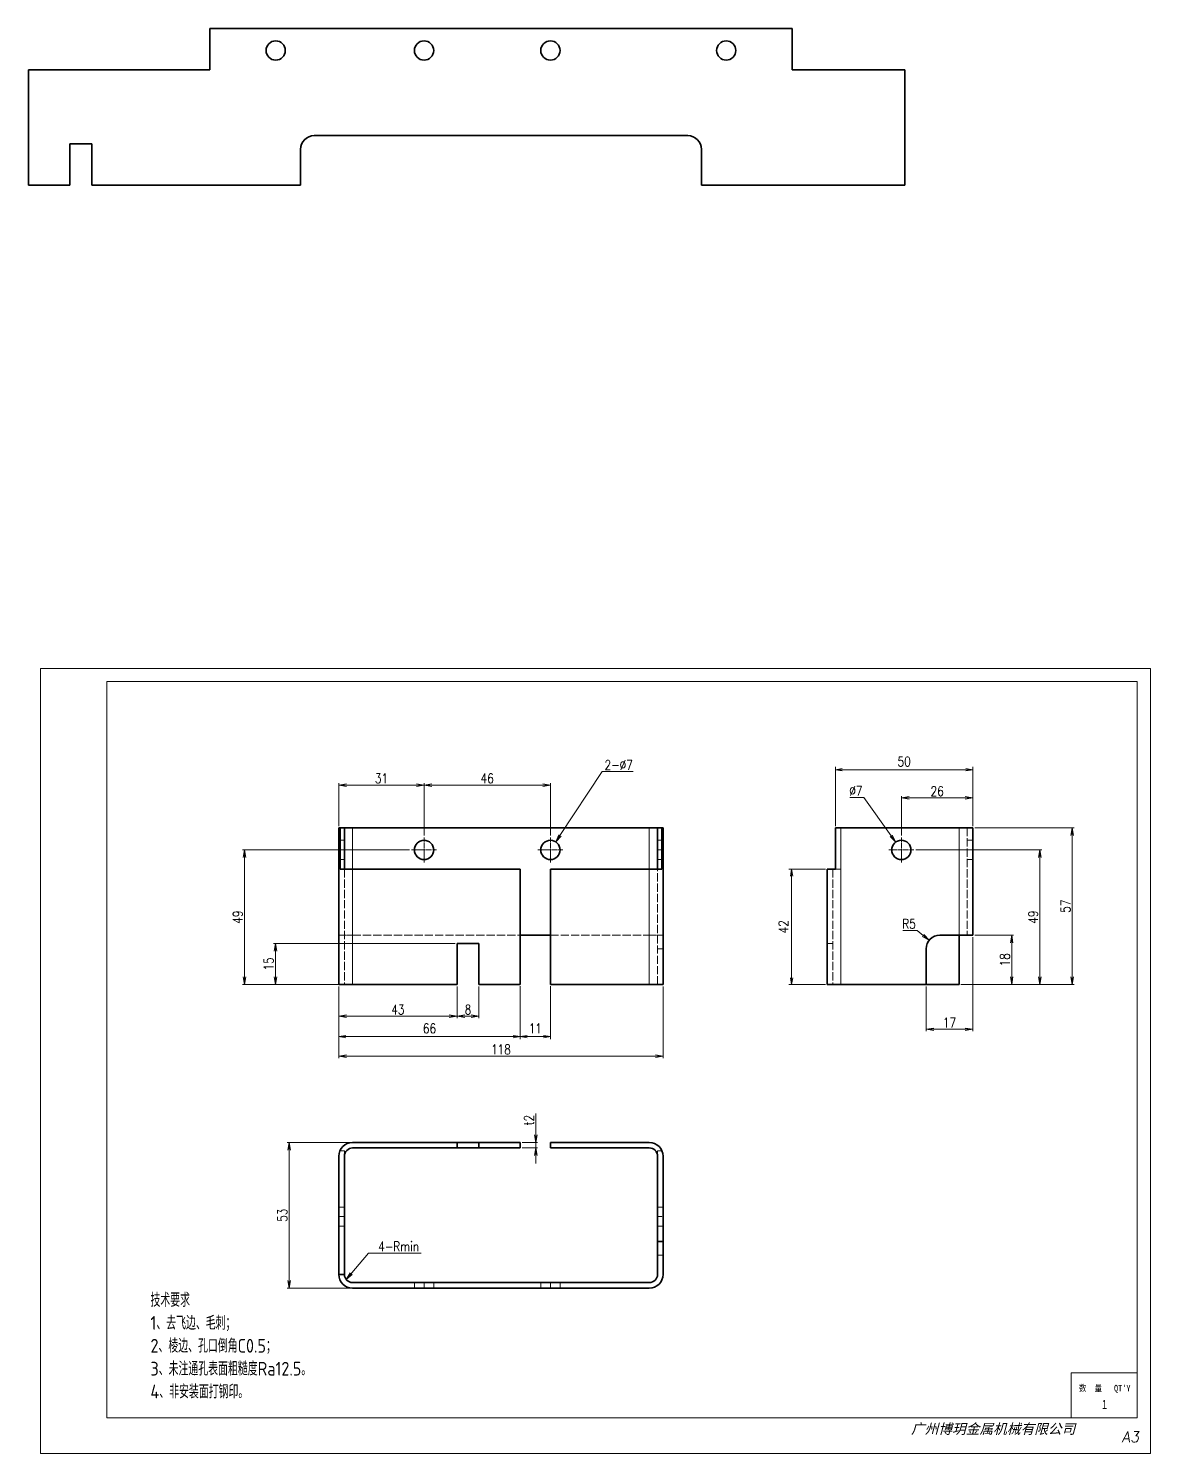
# Model space of a CAD drawing. Header units: millimetres. Extents: x 947 to 8432, y 980 to 2342.
# Drawn here: x 4196 to 4604, y 1550 to 2069 of the extents above; entities that cross this region are included whole.
import ezdxf
from ezdxf.enums import TextEntityAlignment as Align

# ---------------------------------------------------------------- set-up
doc = ezdxf.new("R2010")
doc.units = ezdxf.units.MM
doc.linetypes.add('AM_ISO02W050x2', pattern=[3.75, 3, -0.75])
doc.linetypes.add('AM_ISO08W050x2', pattern=[9, 6, -0.75, 1.5, -0.75])
doc.layers.add('DIM', color=3, linetype='Continuous')
for name, color, linetype, lineweight in [('DRAWING', 7, 'Continuous', 35), ('中心线', 2, 'AM_ISO08W050x2', 18), ('图框BY', 7, 'Continuous', 0), ('标注线', 3, 'Continuous', 18), ('粗实线', 7, 'Continuous', 35), ('虚线', 1, 'AM_ISO02W050x2', 18)]:
    doc.layers.add(name, color=color, linetype=linetype, lineweight=lineweight)
doc.styles.add('DIM', font='romans.shx', dxfattribs={"width": 0.8, "bigfont": 'bigfont.shx'})
doc.styles.add('STYLE1', font='')
doc.styles.add('国标', font='simfang.ttf', dxfattribs={"width": 0.8})
doc.styles.add('机械长仿宋', font='gbenor.shx', dxfattribs={"height": 1, "bigfont": 'gbcbig.shx'})
doc.styles.add('标题字', font='romand.shx', dxfattribs={"oblique": 10, "bigfont": 'bigfont.shx'})
doc.styles.get('STYLE1').set_extended_font_data('SimSun')
doc.dimstyles.new('XR 1-1', dxfattribs={"dimtxt": 3.5, "dimasz": 2.5, "dimexe": 1, "dimexo": 0.625, "dimgap": 1.2, "dimtad": 1, "dimtoh": 1, "dimdsep": 46, "dimtxsty": 'DIM', "dimblk": 'OPEN', "dimcen": 0, "dimclrd": 8, "dimclre": 8, "dimclrt": 2, "dimazin": 2, "dimtfac": 0.5, "dimtmove": 0, "dimatfit": 3, "dimldrblk": 'OPEN', "dimfxl": 1, "dimtolj": 2, "dimlwd": 18, "dimlwe": 18, "dimarcsym": 0})
doc.dimstyles.new('XR 1-1$0', dxfattribs={"dimtxt": 3.5, "dimasz": 2.5, "dimexe": 1, "dimexo": 0.625, "dimgap": 1.2, "dimtad": 1, "dimzin": 9, "dimdsep": 46, "dimtxsty": 'DIM', "dimblk": 'OPEN', "dimcen": 0, "dimclrd": 8, "dimclre": 8, "dimclrt": 2, "dimazin": 2, "dimtfac": 0.5, "dimtmove": 0, "dimatfit": 3, "dimldrblk": 'OPEN', "dimfxl": 1, "dimtolj": 2, "dimlwd": 18, "dimlwe": 18, "dimarcsym": 0})
doc.dimstyles.new('XR 1-1$3', dxfattribs={"dimtxt": 3.5, "dimasz": 2.5, "dimexe": 1, "dimexo": 0.625, "dimgap": 1.2, "dimtad": 1, "dimtoh": 1, "dimdsep": 46, "dimtxsty": 'DIM', "dimblk": 'OPEN', "dimcen": 0, "dimclrd": 8, "dimclre": 8, "dimclrt": 2, "dimazin": 2, "dimtfac": 0.5, "dimtofl": 0, "dimtmove": 0, "dimatfit": 3, "dimldrblk": 'OPEN', "dimfxl": 1, "dimtolj": 2, "dimlwd": 18, "dimlwe": 18, "dimarcsym": 0})
doc.dimstyles.new('XR 1-1$4', dxfattribs={"dimtxt": 3.5, "dimasz": 2.5, "dimexe": 1, "dimexo": 0.625, "dimgap": 1.2, "dimtad": 1, "dimtoh": 1, "dimdsep": 46, "dimtxsty": 'DIM', "dimblk": 'OPEN', "dimcen": 0, "dimclrd": 8, "dimclre": 8, "dimclrt": 2, "dimazin": 2, "dimtfac": 0.5, "dimtofl": 0, "dimtmove": 0, "dimatfit": 3, "dimldrblk": 'OPEN', "dimfxl": 1, "dimtolj": 2, "dimlwd": 18, "dimlwe": 18, "dimarcsym": 0})

# ---------------------------------------------------------------- blocks, each defined once
blk = doc.blocks.new('_Open')
at = {"color": 0, "linetype": 'ByBlock', "lineweight": -2}
for p, q in [((-1, 0.17), (0, 0)), ((-1, -0.17), (0, 0)), ((0, 0), (-1, 0))]:
    blk.add_line(p, q, dxfattribs=at)
blk = doc.blocks.new('*D218')
at = {"layer": 'DIM', "color": 8, "lineweight": 18, "transparency": 16777216}
for p, q in [((4540.06, 1738.67), (4554.21, 1738.67)), ((4553.51, 1723.47), (4553.51, 1735.87)), ((4535.06, 1720.67), (4554.21, 1720.67))]:
    blk.add_line(p, q, dxfattribs=at)
at = {"layer": 'DIM', "color": 8, "lineweight": 18, "transparency": 16777216, "xscale": 2.8, "yscale": 2.8, "zscale": 2.8}
for p, rotation in [((4553.51, 1738.67), 90), ((4553.51, 1720.67), 270)]:
    blk.add_blockref('_Open', p, dxfattribs=dict(at, rotation=rotation))
at = {"layer": 'DIM', "color": 2, "transparency": 16777216, "insert": (4551.06, 1729.67), "char_height": 3.5, "attachment_point": 5, "rotation": 90, "style": 'DIM'}
blk.add_mtext('\\A2;18', dxfattribs=at)
blk = doc.blocks.new('*D219')
at = {"layer": 'DIM', "color": 8, "lineweight": 18, "transparency": 16777216}
for p, q in [((4540.06, 1777.67), (4576.28, 1777.67)), ((4575.58, 1723.47), (4575.58, 1774.87)), ((4535.06, 1720.67), (4576.28, 1720.67))]:
    blk.add_line(p, q, dxfattribs=at)
at = {"layer": 'DIM', "color": 8, "lineweight": 18, "transparency": 16777216, "xscale": 2.8, "yscale": 2.8, "zscale": 2.8}
for p, rotation in [((4575.58, 1777.67), 90), ((4575.58, 1720.67), 270)]:
    blk.add_blockref('_Open', p, dxfattribs=dict(at, rotation=rotation))
at = {"layer": 'DIM', "color": 2, "transparency": 16777216, "insert": (4573.13, 1749.17), "char_height": 3.5, "attachment_point": 5, "rotation": 90, "style": 'DIM'}
blk.add_mtext('\\A2;57', dxfattribs=at)
blk = doc.blocks.new('*D220')
at = {"layer": 'DIM', "color": 8, "lineweight": 18, "transparency": 16777216}
for p, q in [((4518.61, 1769.67), (4564.48, 1769.67)), ((4563.78, 1766.87), (4563.78, 1723.47)), ((4554.91, 1720.67), (4564.48, 1720.67))]:
    blk.add_line(p, q, dxfattribs=at)
at = {"layer": 'DIM', "color": 8, "lineweight": 18, "transparency": 16777216, "xscale": 2.8, "yscale": 2.8, "zscale": 2.8}
for p, rotation in [((4563.78, 1769.67), 90), ((4563.78, 1720.67), 270)]:
    blk.add_blockref('_Open', p, dxfattribs=dict(at, rotation=rotation))
at = {"layer": 'DIM', "color": 2, "transparency": 16777216, "insert": (4561.33, 1745.17), "char_height": 3.5, "attachment_point": 5, "rotation": 90, "style": 'DIM'}
blk.add_mtext('\\A2;49', dxfattribs=at)
blk = doc.blocks.new('*D221')
at = {"layer": 'DIM', "color": 8, "lineweight": 18, "transparency": 16777216}
for p, q in [((4513.36, 1774.92), (4513.36, 1789.29)), ((4539.36, 1778.37), (4539.36, 1789.29)), ((4516.16, 1788.59), (4536.56, 1788.59))]:
    blk.add_line(p, q, dxfattribs=at)
at = {"layer": 'DIM', "color": 8, "lineweight": 18, "transparency": 16777216, "xscale": 2.8, "yscale": 2.8, "zscale": 2.8, "rotation": 180}
blk.add_blockref('_Open', (4513.36, 1788.59), dxfattribs=at)
at = {"layer": 'DIM', "color": 8, "lineweight": 18, "transparency": 16777216, "xscale": 2.8, "yscale": 2.8, "zscale": 2.8}
blk.add_blockref('_Open', (4539.36, 1788.59), dxfattribs=at)
at = {"layer": 'DIM', "color": 2, "transparency": 16777216, "insert": (4526.36, 1791.04), "char_height": 3.5, "attachment_point": 5, "style": 'DIM'}
blk.add_mtext('\\A2;26', dxfattribs=at)
blk = doc.blocks.new('*D222')
at = {"layer": 'DIM', "color": 8, "lineweight": 18, "transparency": 16777216}
for p, q in [((4494.58, 1788.72), (4499.68, 1788.72)), ((4499.68, 1788.72), (4509.68, 1774.78))]:
    blk.add_line(p, q, dxfattribs=at)
at = {"layer": 'DIM', "color": 8, "lineweight": 18, "transparency": 16777216, "xscale": 2.8, "yscale": 2.8, "zscale": 2.8, "rotation": 305.671748823386}
blk.add_blockref('_Open', (4511.31, 1772.51), dxfattribs=at)
at = {"layer": 'DIM', "color": 2, "transparency": 16777216, "insert": (4496.78, 1791.17), "char_height": 3.5, "attachment_point": 5, "style": 'DIM'}
blk.add_mtext('\\A2;∅7', dxfattribs=at)
blk = doc.blocks.new('*D223')
at = {"layer": 'DIM', "color": 8, "lineweight": 18, "transparency": 16777216}
for p, q in [((4539.36, 1737.97), (4539.36, 1703.68)), ((4522.36, 1719.97), (4522.36, 1703.68)), ((4536.56, 1704.38), (4525.16, 1704.38))]:
    blk.add_line(p, q, dxfattribs=at)
at = {"layer": 'DIM', "color": 8, "lineweight": 18, "transparency": 16777216, "xscale": 2.8, "yscale": 2.8, "zscale": 2.8, "rotation": 180}
blk.add_blockref('_Open', (4522.36, 1704.38), dxfattribs=at)
at = {"layer": 'DIM', "color": 8, "lineweight": 18, "transparency": 16777216, "xscale": 2.8, "yscale": 2.8, "zscale": 2.8}
blk.add_blockref('_Open', (4539.36, 1704.38), dxfattribs=at)
at = {"layer": 'DIM', "color": 2, "transparency": 16777216, "insert": (4530.86, 1706.83), "char_height": 3.5, "attachment_point": 5, "style": 'DIM'}
blk.add_mtext('\\A2;17', dxfattribs=at)
blk = doc.blocks.new('*D224')
at = {"layer": 'DIM', "color": 8, "lineweight": 18, "transparency": 16777216}
for p, q in [((4513.87, 1740.32), (4519.1, 1740.32)), ((4519.1, 1740.32), (4521.28, 1738.56))]:
    blk.add_line(p, q, dxfattribs=at)
at = {"layer": 'DIM', "color": 8, "lineweight": 18, "transparency": 16777216, "xscale": 2.8, "yscale": 2.8, "zscale": 2.8, "rotation": 321.1349860702774}
blk.add_blockref('_Open', (4523.46, 1736.8), dxfattribs=at)
at = {"layer": 'DIM', "color": 2, "transparency": 16777216, "insert": (4516.14, 1742.77), "char_height": 3.5, "attachment_point": 5, "style": 'DIM'}
blk.add_mtext('\\A2;R5', dxfattribs=at)
blk = doc.blocks.new('*D225')
at = {"layer": 'DIM', "color": 8, "lineweight": 18, "transparency": 16777216}
for p, q in [((4308.59, 1719.97), (4308.59, 1708.42)), ((4351.59, 1719.97), (4351.59, 1708.42)), ((4311.39, 1709.12), (4348.79, 1709.12))]:
    blk.add_line(p, q, dxfattribs=at)
at = {"layer": 'DIM', "color": 8, "lineweight": 18, "transparency": 16777216, "xscale": 2.8, "yscale": 2.8, "zscale": 2.8, "rotation": 180}
blk.add_blockref('_Open', (4308.59, 1709.12), dxfattribs=at)
at = {"layer": 'DIM', "color": 8, "lineweight": 18, "transparency": 16777216, "xscale": 2.8, "yscale": 2.8, "zscale": 2.8}
blk.add_blockref('_Open', (4351.59, 1709.12), dxfattribs=at)
at = {"layer": 'DIM', "color": 2, "transparency": 16777216, "insert": (4330.09, 1711.57), "char_height": 3.5, "attachment_point": 5, "style": 'DIM'}
blk.add_mtext('\\A2;43', dxfattribs=at)
blk = doc.blocks.new('*D226')
at = {"layer": 'DIM', "color": 8, "lineweight": 18, "transparency": 16777216}
for p, q in [((4351.59, 1719.97), (4351.59, 1708.42)), ((4359.59, 1719.97), (4359.59, 1708.42)), ((4354.39, 1709.12), (4356.79, 1709.12))]:
    blk.add_line(p, q, dxfattribs=at)
at = {"layer": 'DIM', "color": 8, "lineweight": 18, "transparency": 16777216, "xscale": 2.8, "yscale": 2.8, "zscale": 2.8, "rotation": 180}
blk.add_blockref('_Open', (4351.59, 1709.12), dxfattribs=at)
at = {"layer": 'DIM', "color": 8, "lineweight": 18, "transparency": 16777216, "xscale": 2.8, "yscale": 2.8, "zscale": 2.8}
blk.add_blockref('_Open', (4359.59, 1709.12), dxfattribs=at)
at = {"layer": 'DIM', "color": 2, "transparency": 16777216, "insert": (4355.59, 1711.57), "char_height": 3.5, "attachment_point": 5, "style": 'DIM'}
blk.add_mtext('\\A2;8', dxfattribs=at)
blk = doc.blocks.new('*D227')
at = {"layer": 'DIM', "color": 8, "lineweight": 18, "transparency": 16777216}
for p, q in [((4426.59, 1719.97), (4426.59, 1693.91)), ((4308.59, 1711.05), (4308.59, 1693.91)), ((4423.79, 1694.61), (4311.39, 1694.61))]:
    blk.add_line(p, q, dxfattribs=at)
at = {"layer": 'DIM', "color": 8, "lineweight": 18, "transparency": 16777216, "xscale": 2.8, "yscale": 2.8, "zscale": 2.8, "rotation": 180}
blk.add_blockref('_Open', (4308.59, 1694.61), dxfattribs=at)
at = {"layer": 'DIM', "color": 8, "lineweight": 18, "transparency": 16777216, "xscale": 2.8, "yscale": 2.8, "zscale": 2.8}
blk.add_blockref('_Open', (4426.59, 1694.61), dxfattribs=at)
at = {"layer": 'DIM', "color": 2, "transparency": 16777216, "insert": (4367.59, 1697.06), "char_height": 3.5, "attachment_point": 5, "style": 'DIM'}
blk.add_mtext('\\A2;118', dxfattribs=at)
blk = doc.blocks.new('*D228')
at = {"layer": 'DIM', "color": 8, "lineweight": 18, "transparency": 16777216}
for p, q in [((4350.89, 1735.67), (4284.81, 1735.67)), ((4285.51, 1723.47), (4285.51, 1732.87)), ((4307.89, 1720.67), (4284.81, 1720.67))]:
    blk.add_line(p, q, dxfattribs=at)
at = {"layer": 'DIM', "color": 8, "lineweight": 18, "transparency": 16777216, "xscale": 2.8, "yscale": 2.8, "zscale": 2.8}
for p, rotation in [((4285.51, 1735.67), 90), ((4285.51, 1720.67), 270)]:
    blk.add_blockref('_Open', p, dxfattribs=dict(at, rotation=rotation))
at = {"layer": 'DIM', "color": 2, "transparency": 16777216, "insert": (4283.06, 1728.17), "char_height": 3.5, "attachment_point": 5, "rotation": 90, "style": 'DIM'}
blk.add_mtext('\\A2;15', dxfattribs=at)
blk = doc.blocks.new('*D229')
at = {"layer": 'DIM', "color": 8, "lineweight": 18, "transparency": 16777216}
for p, q in [((4334.34, 1769.67), (4273.5, 1769.67)), ((4274.2, 1766.87), (4274.2, 1723.47)), ((4309.89, 1720.67), (4273.5, 1720.67))]:
    blk.add_line(p, q, dxfattribs=at)
at = {"layer": 'DIM', "color": 8, "lineweight": 18, "transparency": 16777216, "xscale": 2.8, "yscale": 2.8, "zscale": 2.8}
for p, rotation in [((4274.2, 1769.67), 90), ((4274.2, 1720.67), 270)]:
    blk.add_blockref('_Open', p, dxfattribs=dict(at, rotation=rotation))
at = {"layer": 'DIM', "color": 2, "transparency": 16777216, "insert": (4271.75, 1745.17), "char_height": 3.5, "attachment_point": 5, "rotation": 90, "style": 'DIM'}
blk.add_mtext('\\A2;49', dxfattribs=at)
blk = doc.blocks.new('*D230')
at = {"layer": 'DIM', "color": 8, "lineweight": 18, "transparency": 16777216}
for p, q in [((4308.59, 1778.37), (4308.59, 1793.97)), ((4311.39, 1793.27), (4336.79, 1793.27)), ((4339.59, 1774.92), (4339.59, 1793.97))]:
    blk.add_line(p, q, dxfattribs=at)
at = {"layer": 'DIM', "color": 8, "lineweight": 18, "transparency": 16777216, "xscale": 2.8, "yscale": 2.8, "zscale": 2.8, "rotation": 180}
blk.add_blockref('_Open', (4308.59, 1793.27), dxfattribs=at)
at = {"layer": 'DIM', "color": 8, "lineweight": 18, "transparency": 16777216, "xscale": 2.8, "yscale": 2.8, "zscale": 2.8}
blk.add_blockref('_Open', (4339.59, 1793.27), dxfattribs=at)
at = {"layer": 'DIM', "color": 2, "transparency": 16777216, "insert": (4324.09, 1795.72), "char_height": 3.5, "attachment_point": 5, "style": 'DIM'}
blk.add_mtext('\\A2;31', dxfattribs=at)
blk = doc.blocks.new('*D231')
at = {"layer": 'DIM', "color": 8, "lineweight": 18, "transparency": 16777216}
for p, q in [((4339.59, 1774.92), (4339.59, 1793.97)), ((4342.39, 1793.27), (4382.79, 1793.27)), ((4385.59, 1774.92), (4385.59, 1793.97))]:
    blk.add_line(p, q, dxfattribs=at)
at = {"layer": 'DIM', "color": 8, "lineweight": 18, "transparency": 16777216, "xscale": 2.8, "yscale": 2.8, "zscale": 2.8, "rotation": 180}
blk.add_blockref('_Open', (4339.59, 1793.27), dxfattribs=at)
at = {"layer": 'DIM', "color": 8, "lineweight": 18, "transparency": 16777216, "xscale": 2.8, "yscale": 2.8, "zscale": 2.8}
blk.add_blockref('_Open', (4385.59, 1793.27), dxfattribs=at)
at = {"layer": 'DIM', "color": 2, "transparency": 16777216, "insert": (4362.59, 1795.72), "char_height": 3.5, "attachment_point": 5, "style": 'DIM'}
blk.add_mtext('\\A2;46', dxfattribs=at)
blk = doc.blocks.new('*D232')
at = {"layer": 'DIM', "color": 8, "lineweight": 18, "transparency": 16777216}
for p, q in [((4404.47, 1798.16), (4389.07, 1774.92)), ((4415.71, 1798.16), (4404.47, 1798.16))]:
    blk.add_line(p, q, dxfattribs=at)
at = {"layer": 'DIM', "color": 8, "lineweight": 18, "transparency": 16777216, "xscale": 2.8, "yscale": 2.8, "zscale": 2.8, "rotation": 236.4625621580946}
blk.add_blockref('_Open', (4387.52, 1772.58), dxfattribs=at)
at = {"layer": 'DIM', "color": 2, "transparency": 16777216, "insert": (4410.44, 1800.61), "char_height": 3.5, "attachment_point": 5, "style": 'DIM'}
blk.add_mtext('\\A2;2-%%c7', dxfattribs=at)
blk = doc.blocks.new('*D233')
at = {"layer": 'DIM', "color": 8, "lineweight": 18, "transparency": 16777216}
for p, q in [((4312.89, 1663.2), (4289.76, 1663.2)), ((4290.46, 1613), (4290.46, 1660.4)), ((4312.89, 1610.2), (4289.76, 1610.2))]:
    blk.add_line(p, q, dxfattribs=at)
at = {"layer": 'DIM', "color": 8, "lineweight": 18, "transparency": 16777216, "xscale": 2.8, "yscale": 2.8, "zscale": 2.8}
for p, rotation in [((4290.46, 1663.2), 90), ((4290.46, 1610.2), 270)]:
    blk.add_blockref('_Open', p, dxfattribs=dict(at, rotation=rotation))
at = {"layer": 'DIM', "color": 2, "transparency": 16777216, "insert": (4288.01, 1636.7), "char_height": 3.5, "attachment_point": 5, "rotation": 90, "style": 'DIM'}
blk.add_mtext('\\A2;53', dxfattribs=at)
blk = doc.blocks.new('*D234')
at = {"layer": 'DIM', "color": 8, "lineweight": 18, "transparency": 16777216}
for p, q in [((4380.24, 1666), (4380.24, 1673.8)), ((4375.29, 1663.2), (4380.94, 1663.2)), ((4375.29, 1661.2), (4380.94, 1661.2)), ((4380.24, 1661.2), (4380.24, 1663.2)), ((4380.24, 1658.4), (4380.24, 1655.6))]:
    blk.add_line(p, q, dxfattribs=at)
at = {"layer": 'DIM', "color": 8, "lineweight": 18, "transparency": 16777216, "xscale": 2.8, "yscale": 2.8, "zscale": 2.8}
for p, rotation in [((4380.24, 1663.2), 270), ((4380.24, 1661.2), 90)]:
    blk.add_blockref('_Open', p, dxfattribs=dict(at, rotation=rotation))
at = {"layer": 'DIM', "color": 2, "transparency": 16777216, "insert": (4377.79, 1671.3), "char_height": 3.5, "attachment_point": 5, "rotation": 90, "style": 'DIM'}
blk.add_mtext('\\A2;t{\\Fromans,bigfont|c134;2}', dxfattribs=at)
blk = doc.blocks.new('*D235')
at = {"layer": 'DIM', "color": 8, "lineweight": 18, "transparency": 16777216}
for p, q in [((4489.36, 1778.29), (4489.36, 1799.86)), ((4539.36, 1784.45), (4539.36, 1799.86)), ((4536.86, 1798.86), (4491.86, 1798.86))]:
    blk.add_line(p, q, dxfattribs=at)
at = {"layer": 'DIM', "color": 8, "lineweight": 18, "transparency": 16777216, "xscale": 2.5, "yscale": 2.5, "zscale": 2.5, "rotation": 180}
blk.add_blockref('_Open', (4489.36, 1798.86), dxfattribs=at)
at = {"layer": 'DIM', "color": 8, "lineweight": 18, "transparency": 16777216, "xscale": 2.5, "yscale": 2.5, "zscale": 2.5}
blk.add_blockref('_Open', (4539.36, 1798.86), dxfattribs=at)
at = {"layer": 'DIM', "color": 2, "transparency": 16777216, "insert": (4514.36, 1801.81), "char_height": 3.5, "attachment_point": 5, "style": 'DIM'}
blk.add_mtext('\\A2;50', dxfattribs=at)
blk = doc.blocks.new('*D236')
at = {"layer": '标注线', "color": 8, "lineweight": 18, "transparency": 16777216}
for p, q in [((4485.73, 1762.67), (4472.39, 1762.67)), ((4473.39, 1760.17), (4473.39, 1723.17)), ((4485.73, 1720.67), (4472.39, 1720.67))]:
    blk.add_line(p, q, dxfattribs=at)
at = {"layer": '标注线', "color": 8, "lineweight": 18, "transparency": 16777216, "xscale": 2.5, "yscale": 2.5, "zscale": 2.5}
for p, rotation in [((4473.39, 1762.67), 90), ((4473.39, 1720.67), 270)]:
    blk.add_blockref('_Open', p, dxfattribs=dict(at, rotation=rotation))
at = {"layer": '标注线', "color": 2, "transparency": 16777216, "insert": (4470.44, 1741.67), "char_height": 3.5, "attachment_point": 5, "rotation": 90, "style": 'DIM'}
blk.add_mtext('\\A2;42', dxfattribs=at)
blk = doc.blocks.new('*D237')
at = {"layer": '标注线', "color": 8, "lineweight": 18, "transparency": 16777216}
for p, q in [((4308.59, 1719.34), (4308.59, 1700.76)), ((4374.59, 1720.04), (4374.59, 1700.76)), ((4311.09, 1701.76), (4372.09, 1701.76))]:
    blk.add_line(p, q, dxfattribs=at)
at = {"layer": '标注线', "color": 8, "lineweight": 18, "transparency": 16777216, "xscale": 2.5, "yscale": 2.5, "zscale": 2.5, "rotation": 180}
blk.add_blockref('_Open', (4308.59, 1701.76), dxfattribs=at)
at = {"layer": '标注线', "color": 8, "lineweight": 18, "transparency": 16777216, "xscale": 2.5, "yscale": 2.5, "zscale": 2.5}
blk.add_blockref('_Open', (4374.59, 1701.76), dxfattribs=at)
at = {"layer": '标注线', "color": 2, "transparency": 16777216, "insert": (4341.59, 1704.71), "char_height": 3.5, "attachment_point": 5, "style": 'DIM'}
blk.add_mtext('\\A2;66', dxfattribs=at)
blk = doc.blocks.new('*D238')
at = {"layer": '标注线', "color": 8, "lineweight": 18, "transparency": 16777216}
for p, q in [((4374.59, 1720.04), (4374.59, 1700.76)), ((4385.59, 1720.04), (4385.59, 1700.76)), ((4377.09, 1701.76), (4383.09, 1701.76))]:
    blk.add_line(p, q, dxfattribs=at)
at = {"layer": '标注线', "color": 8, "lineweight": 18, "transparency": 16777216, "xscale": 2.5, "yscale": 2.5, "zscale": 2.5, "rotation": 180}
blk.add_blockref('_Open', (4374.59, 1701.76), dxfattribs=at)
at = {"layer": '标注线', "color": 8, "lineweight": 18, "transparency": 16777216, "xscale": 2.5, "yscale": 2.5, "zscale": 2.5}
blk.add_blockref('_Open', (4385.59, 1701.76), dxfattribs=at)
at = {"layer": '标注线', "color": 2, "transparency": 16777216, "insert": (4380.09, 1704.71), "char_height": 3.5, "attachment_point": 5, "style": 'DIM'}
blk.add_mtext('\\A2;11', dxfattribs=at)

msp = doc.modelspace()

# ---------------------------------------------------------------- linework, layer by layer
at = {"color": 7, "lineweight": 13, "ltscale": 0.374999}
for p, q in [((4313.591, 1777.666), (4313.591, 1762.666)), ((4421.591, 1777.666), (4421.591, 1762.666))]:
    msp.add_line(p, q, dxfattribs=at)
at = {"color": 7, "lineweight": 13}
for p, q in [((4491.356, 1777.666), (4491.356, 1720.666)), ((4534.356, 1738.666), (4534.356, 1777.666)), ((4313.591, 1762.666), (4313.591, 1720.666)), ((4421.591, 1762.666), (4421.591, 1720.666))]:
    msp.add_line(p, q, dxfattribs=at)
at = {"color": 7, "lineweight": 13, "ltscale": 0.05}
msp.add_line((4426.591, 1622.2), (4424.591, 1622.2), dxfattribs=at)
at = {"layer": 'DRAWING'}
for p, q in [((4261.591, 2068.629), (4263.591, 2068.629)), ((4261.591, 2068.629), (4261.591, 2053.629)), ((4306.591, 2068.629), (4263.591, 2068.629)), ((4306.591, 2068.629), (4313.591, 2068.629)), ((4313.591, 2068.629), (4421.591, 2068.629)), ((4421.591, 2068.629), (4471.591, 2068.629)), ((4473.591, 2068.629), (4471.591, 2068.629)), ((4473.591, 2068.629), (4473.591, 2053.629)), ((4283.913, 2057.557), (4283.969, 2057.527)), ((4451.269, 2057.557), (4451.212, 2057.527)), ((4195.591, 2041.629), (4195.591, 2053.629)), ((4257.591, 2053.629), (4195.591, 2053.629)), ((4257.591, 2053.629), (4261.126, 2053.629)), ((4258.591, 2053.629), (4260.055, 2053.629)), ((4260.055, 2053.629), (4261.591, 2053.629)), ((4475.126, 2053.629), (4473.591, 2053.629)), ((4478.591, 2053.629), (4474.055, 2053.629)), ((4514.591, 2053.629), (4478.591, 2053.629)), ((4514.591, 2041.629), (4514.591, 2053.629)), ((4195.591, 2041.629), (4195.591, 2011.629)), ((4514.591, 2041.629), (4514.591, 2011.629)), ((4306.591, 2029.629), (4299.591, 2029.629)), ((4306.591, 2029.629), (4310.126, 2029.629)), ((4310.126, 2029.629), (4374.591, 2029.629)), ((4374.591, 2029.629), (4385.591, 2029.629)), ((4385.591, 2029.629), (4421.591, 2029.629)), ((4421.591, 2029.629), (4435.591, 2029.629)), ((4218.591, 2026.629), (4210.591, 2026.629)), ((4210.591, 2026.629), (4210.591, 2011.629)), ((4218.591, 2026.629), (4218.591, 2011.629)), ((4294.591, 2011.629), (4294.591, 2024.629)), ((4440.591, 2011.629), (4440.591, 2024.629)), ((4210.591, 2011.629), (4195.591, 2011.629)), ((4256.591, 2011.629), (4218.591, 2011.629)), ((4261.126, 2011.629), (4256.591, 2011.629)), ((4258.591, 2011.629), (4260.055, 2011.629)), ((4260.055, 2011.629), (4263.591, 2011.629)), ((4262.591, 2011.629), (4261.126, 2011.629)), ((4294.591, 2011.629), (4263.591, 2011.629)), ((4440.591, 2011.629), (4478.591, 2011.629)), ((4514.591, 2011.629), (4478.591, 2011.629))]:
    msp.add_line(p, q, dxfattribs=at)
for centre in [(4285.591, 2060.629), (4339.591, 2060.629), (4385.591, 2060.629), (4449.591, 2060.629)]:
    msp.add_circle(centre, 3.5, dxfattribs=at)
for centre, start, end in [((4299.591, 2024.629), 90, 180), ((4435.591, 2024.629), 0, 90)]:
    msp.add_arc(centre, 5, start, end, dxfattribs=at)
at = {"layer": '中心线', "ltscale": 0.2275}
for p, q in [((4339.591, 1774.216), (4339.591, 1765.116)), ((4385.591, 1774.216), (4385.591, 1765.116)), ((4513.356, 1774.216), (4513.356, 1765.116)), ((4344.141, 1769.666), (4335.041, 1769.666)), ((4390.141, 1769.666), (4381.041, 1769.666)), ((4517.906, 1769.666), (4508.806, 1769.666))]:
    msp.add_line(p, q, dxfattribs=at)
at = {"layer": '中心线', "ltscale": 0.06}
for p, q in [((4308.391, 1769.666), (4310.791, 1769.666)), ((4308.391, 1636.2), (4310.791, 1636.2)), ((4339.591, 1610), (4339.591, 1612.4)), ((4385.591, 1610), (4385.591, 1612.4))]:
    msp.add_line(p, q, dxfattribs=at)
at = {"layer": '中心线', "ltscale": 0.060015}
for p, q in [((4426.791, 1769.666), (4424.39, 1769.666)), ((4539.556, 1769.666), (4537.155, 1769.666)), ((4426.791, 1733.666), (4424.39, 1733.666)), ((4426.791, 1636.2), (4424.39, 1636.2)), ((4426.791, 1622.2), (4424.39, 1622.2))]:
    msp.add_line(p, q, dxfattribs=at)
at = {"layer": '图框BY'}
msp.add_lwpolyline([(4604.051, 1835.722), (4200, 1835.722), (4200, 1550), (4604.051, 1550)], close=True, dxfattribs=at)
for points in [[(4224.051, 1830.911), (4224.051, 1562.987), (4599.241, 1562.987), (4599.241, 1830.911), (4224.051, 1830.911)], [(4575.19, 1562.987), (4575.19, 1579.342), (4599.241, 1579.342)]]:
    msp.add_lwpolyline(points, dxfattribs=at)
at = {"layer": '粗实线', "ltscale": 0.010436}
msp.add_line((4308.591, 1777.666), (4309.008, 1777.666), dxfattribs=at)
at = {"layer": '粗实线'}
for p, q in [((4308.591, 1777.666), (4308.591, 1720.666)), ((4313.591, 1777.666), (4421.591, 1777.666)), ((4426.591, 1777.666), (4426.591, 1720.666)), ((4534.356, 1777.666), (4491.356, 1777.666)), ((4539.356, 1738.666), (4539.356, 1777.666)), ((4313.591, 1762.666), (4374.591, 1762.666)), ((4385.591, 1762.666), (4421.591, 1762.666)), ((4486.356, 1762.666), (4486.356, 1720.666)), ((4374.591, 1750.666), (4374.591, 1720.666)), ((4385.591, 1750.666), (4385.591, 1720.666)), ((4313.591, 1720.666), (4351.591, 1720.666)), ((4385.591, 1720.666), (4421.591, 1720.666)), ((4522.356, 1720.666), (4491.356, 1720.666)), ((4313.591, 1663.2), (4351.591, 1663.2)), ((4351.591, 1661.2), (4313.591, 1661.2)), ((4385.591, 1663.2), (4421.591, 1663.2)), ((4421.591, 1661.2), (4385.591, 1661.2)), ((4308.591, 1658.2), (4308.591, 1615.2)), ((4310.591, 1658.2), (4310.591, 1615.2)), ((4424.591, 1627.2), (4424.591, 1658.2)), ((4426.591, 1627.2), (4426.591, 1658.2)), ((4313.591, 1612.2), (4421.591, 1612.2)), ((4313.591, 1610.2), (4421.591, 1610.2))]:
    msp.add_line(p, q, dxfattribs=at)
at = {"layer": '粗实线', "ltscale": 0.375}
for p, q in [((4309.008, 1777.666), (4309.008, 1762.666)), ((4310.591, 1777.666), (4310.591, 1762.666)), ((4424.591, 1762.666), (4424.591, 1777.666)), ((4426.173, 1777.666), (4426.173, 1762.666)), ((4489.356, 1777.666), (4489.356, 1762.666)), ((4351.591, 1735.666), (4351.591, 1720.666)), ((4359.591, 1735.666), (4359.591, 1720.666)), ((4359.591, 1720.666), (4374.591, 1720.666)), ((4359.591, 1663.2), (4374.591, 1663.2)), ((4374.591, 1661.2), (4359.591, 1661.2))]:
    msp.add_line(p, q, dxfattribs=at)
at = {"layer": '粗实线', "ltscale": 0.039564}
msp.add_line((4310.591, 1777.666), (4309.008, 1777.666), dxfattribs=at)
at = {"layer": '粗实线', "ltscale": 0.021967}
for p, q in [((4310.591, 1777.666), (4311.469, 1777.666)), ((4423.712, 1777.666), (4424.591, 1777.666))]:
    msp.add_line(p, q, dxfattribs=at)
at = {"layer": '粗实线', "ltscale": 0.053033}
for p, q in [((4311.469, 1777.666), (4313.591, 1777.666)), ((4421.591, 1777.666), (4423.712, 1777.666))]:
    msp.add_line(p, q, dxfattribs=at)
at = {"layer": '粗实线', "ltscale": 0.039565}
msp.add_line((4424.591, 1777.666), (4426.173, 1777.666), dxfattribs=at)
at = {"layer": '粗实线', "ltscale": 0.010435}
msp.add_line((4426.173, 1777.666), (4426.591, 1777.666), dxfattribs=at)
at = {"layer": '粗实线', "ltscale": 0.049998}
msp.add_line((4489.356, 1777.666), (4491.356, 1777.666), dxfattribs=at)
at = {"layer": '粗实线', "ltscale": 0.088388}
for p, q in [((4534.356, 1777.666), (4537.891, 1777.666)), ((4313.591, 1762.666), (4310.055, 1762.666)), ((4421.591, 1762.666), (4425.126, 1762.666)), ((4534.356, 1738.666), (4537.891, 1738.666)), ((4310.055, 1720.666), (4313.591, 1720.666)), ((4421.591, 1720.666), (4425.126, 1720.666)), ((4487.82, 1720.666), (4491.356, 1720.666))]:
    msp.add_line(p, q, dxfattribs=at)
at = {"layer": '粗实线', "ltscale": 0.036612}
for p, q in [((4537.891, 1777.666), (4539.356, 1777.666)), ((4486.356, 1762.666), (4487.82, 1762.666)), ((4539.356, 1738.666), (4537.891, 1738.666)), ((4308.591, 1720.666), (4310.055, 1720.666)), ((4425.126, 1720.666), (4426.591, 1720.666)), ((4486.356, 1720.666), (4487.82, 1720.666))]:
    msp.add_line(p, q, dxfattribs=at)
at = {"layer": '粗实线', "ltscale": 0.026176}
msp.add_line((4310.055, 1762.666), (4309.008, 1762.666), dxfattribs=at)
at = {"layer": '粗实线', "ltscale": 0.3}
for p, q in [((4374.591, 1750.666), (4374.591, 1762.666)), ((4385.591, 1750.666), (4385.591, 1762.666))]:
    msp.add_line(p, q, dxfattribs=at)
at = {"layer": '粗实线', "ltscale": 0.026177}
msp.add_line((4425.126, 1762.666), (4426.173, 1762.666), dxfattribs=at)
at = {"layer": '粗实线', "ltscale": 0.03839}
msp.add_line((4487.82, 1762.666), (4489.356, 1762.666), dxfattribs=at)
at = {"layer": '粗实线', "ltscale": 0.275}
msp.add_line((4374.591, 1738.666), (4385.591, 1738.666), dxfattribs=at)
at = {"layer": '粗实线', "ltscale": 0.175}
for p, q in [((4534.356, 1738.666), (4527.356, 1738.666)), ((4424.591, 1615.2), (4424.591, 1622.2)), ((4426.591, 1615.2), (4426.591, 1622.2))]:
    msp.add_line(p, q, dxfattribs=at)
at = {"layer": '粗实线', "ltscale": 0.45}
msp.add_line((4534.356, 1738.666), (4534.356, 1720.666), dxfattribs=at)
at = {"layer": '粗实线', "ltscale": 0.2}
for p, q in [((4351.591, 1735.666), (4359.591, 1735.666)), ((4351.591, 1663.2), (4359.591, 1663.2)), ((4359.591, 1661.2), (4351.591, 1661.2))]:
    msp.add_line(p, q, dxfattribs=at)
at = {"layer": '粗实线', "ltscale": 0.325}
msp.add_line((4522.356, 1720.666), (4522.356, 1733.666), dxfattribs=at)
at = {"layer": '粗实线', "ltscale": 0.300002}
msp.add_line((4522.356, 1720.666), (4534.356, 1720.666), dxfattribs=at)
at = {"layer": '粗实线', "ltscale": 0.05}
for p, q in [((4351.591, 1663.2), (4351.591, 1661.2)), ((4359.591, 1663.2), (4359.591, 1661.2)), ((4374.591, 1661.2), (4374.591, 1663.2)), ((4385.591, 1661.2), (4385.591, 1663.2)), ((4426.591, 1627.2), (4424.591, 1627.2)), ((4308.591, 1615.2), (4310.591, 1615.2))]:
    msp.add_line(p, q, dxfattribs=at)
at = {"layer": '粗实线', "ltscale": 0.001531}
msp.add_line((4423.668, 1660.364), (4423.712, 1660.321), dxfattribs=at)
at = {"layer": '粗实线', "ltscale": 0.125}
for p, q in [((4424.591, 1627.2), (4424.591, 1622.2)), ((4426.591, 1622.2), (4426.591, 1627.2))]:
    msp.add_line(p, q, dxfattribs=at)
at = {"layer": '粗实线'}
for centre in [(4339.591, 1769.666), (4385.591, 1769.666), (4513.356, 1769.666)]:
    msp.add_circle(centre, 3.5, dxfattribs=at)
for centre, radius, start, end in [((4527.356, 1733.666), 5, 90, 180), ((4313.591, 1658.2), 5, 90, 180), ((4313.591, 1658.2), 3, 90, 180), ((4421.591, 1658.2), 5, 0, 90), ((4421.591, 1658.2), 3, 46.16931, 90), ((4421.591, 1658.2), 3, 360, 45), ((4313.591, 1615.2), 5, 180, 270), ((4313.591, 1615.2), 3, 180, 270), ((4421.591, 1615.2), 3, 270, 0), ((4421.591, 1615.2), 5, 270, 0)]:
    msp.add_arc(centre, radius, start, end, dxfattribs=at)
at = {"layer": '虚线'}
for p, q in [((4313.591, 1738.666), (4313.591, 1777.666)), ((4421.591, 1738.666), (4421.591, 1777.666)), ((4491.356, 1777.666), (4491.356, 1720.666)), ((4534.356, 1777.666), (4534.356, 1738.666)), ((4534.356, 1738.666), (4534.356, 1777.666)), ((4534.356, 1738.666), (4534.356, 1777.666)), ((4537.356, 1777.666), (4537.356, 1738.666)), ((4310.591, 1762.666), (4310.591, 1720.666)), ((4313.591, 1762.666), (4313.591, 1720.666)), ((4313.591, 1762.666), (4313.591, 1738.666)), ((4421.591, 1762.666), (4421.591, 1738.666)), ((4421.591, 1762.666), (4421.591, 1720.666)), ((4424.591, 1720.666), (4424.591, 1762.666)), ((4488.356, 1762.666), (4488.356, 1720.666)), ((4491.356, 1762.666), (4491.356, 1720.666)), ((4491.356, 1720.666), (4491.356, 1762.666)), ((4313.591, 1738.666), (4374.591, 1738.666)), ((4385.591, 1738.666), (4421.591, 1738.666))]:
    msp.add_line(p, q, dxfattribs=at)
at = {"layer": '虚线', "ltscale": 0.05}
for p, q in [((4308.591, 1773.166), (4310.591, 1773.166)), ((4426.591, 1773.166), (4424.591, 1773.166)), ((4539.356, 1773.166), (4537.356, 1773.166)), ((4539.356, 1773.166), (4537.356, 1773.166)), ((4308.591, 1766.166), (4310.591, 1766.166)), ((4426.591, 1766.166), (4424.591, 1766.166)), ((4539.356, 1766.166), (4537.356, 1766.166)), ((4539.356, 1766.166), (4537.356, 1766.166)), ((4308.591, 1738.666), (4310.591, 1738.666)), ((4426.591, 1738.666), (4424.591, 1738.666)), ((4426.591, 1733.666), (4424.591, 1733.666)), ((4486.356, 1735.666), (4488.356, 1735.666)), ((4310.591, 1658.2), (4310.591, 1660.2)), ((4308.591, 1639.7), (4310.591, 1639.7)), ((4426.591, 1639.7), (4424.591, 1639.7)), ((4308.591, 1632.7), (4310.591, 1632.7)), ((4426.591, 1632.7), (4424.591, 1632.7)), ((4336.091, 1610.2), (4336.091, 1612.2)), ((4343.091, 1610.2), (4343.091, 1612.2)), ((4382.091, 1610.2), (4382.091, 1612.2)), ((4389.091, 1610.2), (4389.091, 1612.2))]:
    msp.add_line(p, q, dxfattribs=at)
at = {"layer": '虚线', "ltscale": 0.001599}
msp.add_line((4511.678, 1766.595), (4511.734, 1766.565), dxfattribs=at)
at = {"layer": '虚线', "ltscale": 0.049998}
for p, q in [((4491.356, 1762.666), (4489.356, 1762.666)), ((4424.591, 1658.2), (4424.591, 1660.2))]:
    msp.add_line(p, q, dxfattribs=at)
at = {"layer": '虚线', "ltscale": 0.021967}
for p, q in [((4310.591, 1738.666), (4311.469, 1738.666)), ((4424.591, 1738.666), (4423.712, 1738.666))]:
    msp.add_line(p, q, dxfattribs=at)
at = {"layer": '虚线', "ltscale": 0.053033}
for p, q in [((4311.469, 1738.666), (4313.591, 1738.666)), ((4423.712, 1738.666), (4421.591, 1738.666))]:
    msp.add_line(p, q, dxfattribs=at)
at = {"layer": '虚线', "ltscale": 0.039564}
msp.add_line((4310.591, 1660.2), (4309.008, 1660.2), dxfattribs=at)
at = {"layer": '虚线', "ltscale": 0.039565}
msp.add_line((4424.591, 1660.2), (4426.173, 1660.2), dxfattribs=at)

# ---------------------------------------------------------------- texts
at = {"layer": 'DIM', "color": 2, "insert": (4322.884, 1623.622), "char_height": 3.5, "attachment_point": 7, "style": 'DIM'}
msp.add_mtext('\\A2;4-Rmin', dxfattribs=at)
at = {"layer": '图框BY', "style": '国标', "width": 0.8}
for s, p in [('数  量', (4578.01, 1572.577)), ("QT'Y ", (4590.76, 1572.577))]:
    msp.add_text(s, height=2.4051, dxfattribs=at).set_placement(p)
msp.add_text('1', height=3.367, dxfattribs=at).set_placement((4587.318, 1566.163), align=Align.CENTER)
at = {"layer": '图框BY', "lineweight": -3, "style": 'STYLE1', "oblique": 15}
msp.add_text('广州博玥金属机械有限公司', height=3.6557, dxfattribs=at).set_placement((4516.861, 1557.147))
at = {"layer": '图框BY', "style": '标题字', "oblique": 10}
msp.add_text('A3', height=3.8481, dxfattribs=at).set_placement((4596.755, 1556.025), align=Align.MIDDLE)
at = {"layer": '标注线', "color": 2, "insert": (4240, 1570), "char_height": 5, "width": 114.82461, "attachment_point": 7, "style": '机械长仿宋'}
msp.add_mtext('\\A2;技术要求\\P1、去飞边、毛刺；\\P2、棱边、孔口倒角C0.5；\\P3、未注通孔表面粗糙度Ra12.5。\\P4、非安装面打钢印。', dxfattribs=at)

# ---------------------------------------------------------------- dimensions: what is measured, and where the dimension line sits
at = {"layer": 'DIM'}
for p1, p2, override, picture, middle in [((4383.657, 1766.749), (4387.524, 1772.584), {"dimasz": 2.8, "dimexe": 0.69965, "dimexo": 0.69965, "dimgap": 0.69965, "dimpost": '2-%%c<>'}, '*D232', (4410.441, 1798.156)), ((4515.397, 1766.823), (4511.315, 1772.51), {"dimasz": 2.8, "dimexe": 0.69965, "dimexo": 0.69965, "dimgap": 0.69965}, '*D222', (4496.781, 1788.717))]:
    dim = msp.add_diameter_dim_2p(p1=p1, p2=p2, dimstyle='XR 1-1$3', override=override, dxfattribs=at)
    dim.commit()
    dim.dimension.update_dxf_attribs({"geometry": picture, "text_midpoint": middle, "dimtype": 163})
dim = msp.add_linear_dim(base=(4489.356, 1798.862), p1=(4539.356, 1783.83), p2=(4489.356, 1777.666), dimstyle='XR 1-1$0', dxfattribs=at)
dim.commit()
dim.dimension.update_dxf_attribs({"geometry": '*D235', "text_midpoint": (4514.356, 1801.812)})
for base, p1, p2, override, picture, middle in [((4339.591, 1793.268), (4308.591, 1777.666), (4339.591, 1774.216), {"dimasz": 2.8, "dimexe": 0.69965, "dimexo": 0.69965, "dimgap": 0.69965}, '*D230', (4324.091, 1795.717)), ((4385.591, 1793.268), (4339.591, 1774.216), (4385.591, 1774.216), {"dimasz": 2.8, "dimexe": 0.69965, "dimexo": 0.69965, "dimgap": 0.69965, "dimtmove": 1}, '*D231', (4362.591, 1795.717)), ((4539.356, 1788.594), (4513.356, 1774.216), (4539.356, 1777.666), {"dimasz": 2.8, "dimexe": 0.69965, "dimexo": 0.69965, "dimgap": 0.69965}, '*D221', (4526.356, 1791.044)), ((4522.356, 1704.379), (4539.356, 1738.666), (4522.356, 1720.666), {"dimasz": 2.8, "dimexe": 0.69965, "dimexo": 0.69965, "dimgap": 0.69965}, '*D223', (4530.856, 1706.828)), ((4351.591, 1709.122), (4308.591, 1720.666), (4351.591, 1720.666), {"dimasz": 2.8, "dimexe": 0.69965, "dimexo": 0.69965, "dimgap": 0.69965}, '*D225', (4330.091, 1711.571)), ((4308.591, 1694.606), (4426.591, 1720.666), (4308.591, 1711.746), {"dimasz": 2.8, "dimexe": 0.69965, "dimexo": 0.69965, "dimgap": 0.69965}, '*D227', (4367.591, 1697.056)), ((4359.591, 1709.122), (4351.591, 1720.666), (4359.591, 1720.666), {"dimasz": 2.8, "dimexe": 0.69965, "dimexo": 0.69965, "dimgap": 0.69965, "dimtmove": 1}, '*D226', (4355.591, 1711.571))]:
    dim = msp.add_linear_dim(base=base, p1=p1, p2=p2, dimstyle='XR 1-1$0', override=override, dxfattribs=at)
    dim.commit()
    dim.dimension.update_dxf_attribs({"geometry": picture, "text_midpoint": middle})
for base, p1, p2, picture, middle in [((4575.582, 1777.666), (4534.356, 1720.666), (4539.356, 1777.666), '*D219', (4573.132, 1749.166)), ((4274.2, 1720.666), (4335.041, 1769.666), (4310.591, 1720.666), '*D229', (4271.75, 1745.166)), ((4563.776, 1720.666), (4517.906, 1769.666), (4554.207, 1720.666), '*D220', (4561.326, 1745.166)), ((4553.508, 1738.666), (4534.356, 1720.666), (4539.356, 1738.666), '*D218', (4551.058, 1729.666)), ((4285.507, 1735.666), (4308.591, 1720.666), (4351.591, 1735.666), '*D228', (4283.057, 1728.166)), ((4290.456, 1663.2), (4313.591, 1610.2), (4313.591, 1663.2), '*D233', (4288.007, 1636.7))]:
    dim = msp.add_linear_dim(base=base, p1=p1, p2=p2, angle=90, dimstyle='XR 1-1$0', override={"dimasz": 2.8, "dimexe": 0.69965, "dimexo": 0.69965, "dimgap": 0.69965}, dxfattribs=at)
    dim.commit()
    dim.dimension.update_dxf_attribs({"geometry": picture, "text_midpoint": middle})
dim = msp.add_radius_dim(center=(4527.356, 1733.666), mpoint=(4523.463, 1736.804), dimstyle='XR 1-1$4', override={"dimasz": 2.8, "dimexe": 0.69965, "dimexo": 0.69965, "dimgap": 0.69965}, dxfattribs=at)
dim.commit()
dim.dimension.update_dxf_attribs({"geometry": '*D224', "text_midpoint": (4516.136, 1742.767)})
dim = msp.add_linear_dim(base=(4380.243, 1663.2), p1=(4374.591, 1661.2), p2=(4374.591, 1663.2), angle=90, text='t{\\Fromans,bigfont|c134;<>}', dimstyle='XR 1-1$0', override={"dimasz": 2.8, "dimexe": 0.69965, "dimexo": 0.69965, "dimgap": 0.69965}, dxfattribs=at)
dim.commit()
dim.dimension.update_dxf_attribs({"geometry": '*D234', "text_midpoint": (4377.793, 1671.3)})
at = {"layer": '标注线'}
dim = msp.add_linear_dim(base=(4473.393, 1720.666), p1=(4486.356, 1762.666), p2=(4486.356, 1720.666), angle=90, dimstyle='XR 1-1$0', dxfattribs=at)
dim.commit()
dim.dimension.update_dxf_attribs({"geometry": '*D236', "text_midpoint": (4470.443, 1741.666)})
dim = msp.add_linear_dim(base=(4374.591, 1701.756), p1=(4308.591, 1719.967), p2=(4374.591, 1720.666), dimstyle='XR 1-1$0', dxfattribs=at)
dim.commit()
dim.dimension.update_dxf_attribs({"geometry": '*D237', "text_midpoint": (4341.591, 1701.756), "dimtype": 160})
dim = msp.add_linear_dim(base=(4385.591, 1701.756), p1=(4374.591, 1720.666), p2=(4385.591, 1720.666), dimstyle='XR 1-1$0', dxfattribs=at)
dim.commit()
dim.dimension.update_dxf_attribs({"geometry": '*D238', "text_midpoint": (4380.091, 1704.706)})

# ---------------------------------------------------------------- leaders
at = {"layer": 'DIM', "annotation_type": 0, "has_hookline": 1, "hookline_direction": 0, "text_width": 15.6}
msp.add_leader([(4311.249, 1613.324), (4319.385, 1622.922), (4322.185, 1622.922)], dimstyle='XR 1-1', override={"dimasz": 2.8, "dimexe": 0.69965, "dimexo": 0.69965, "dimgap": 0.69965}, dxfattribs=at)

doc.saveas('drawing.dxf')
